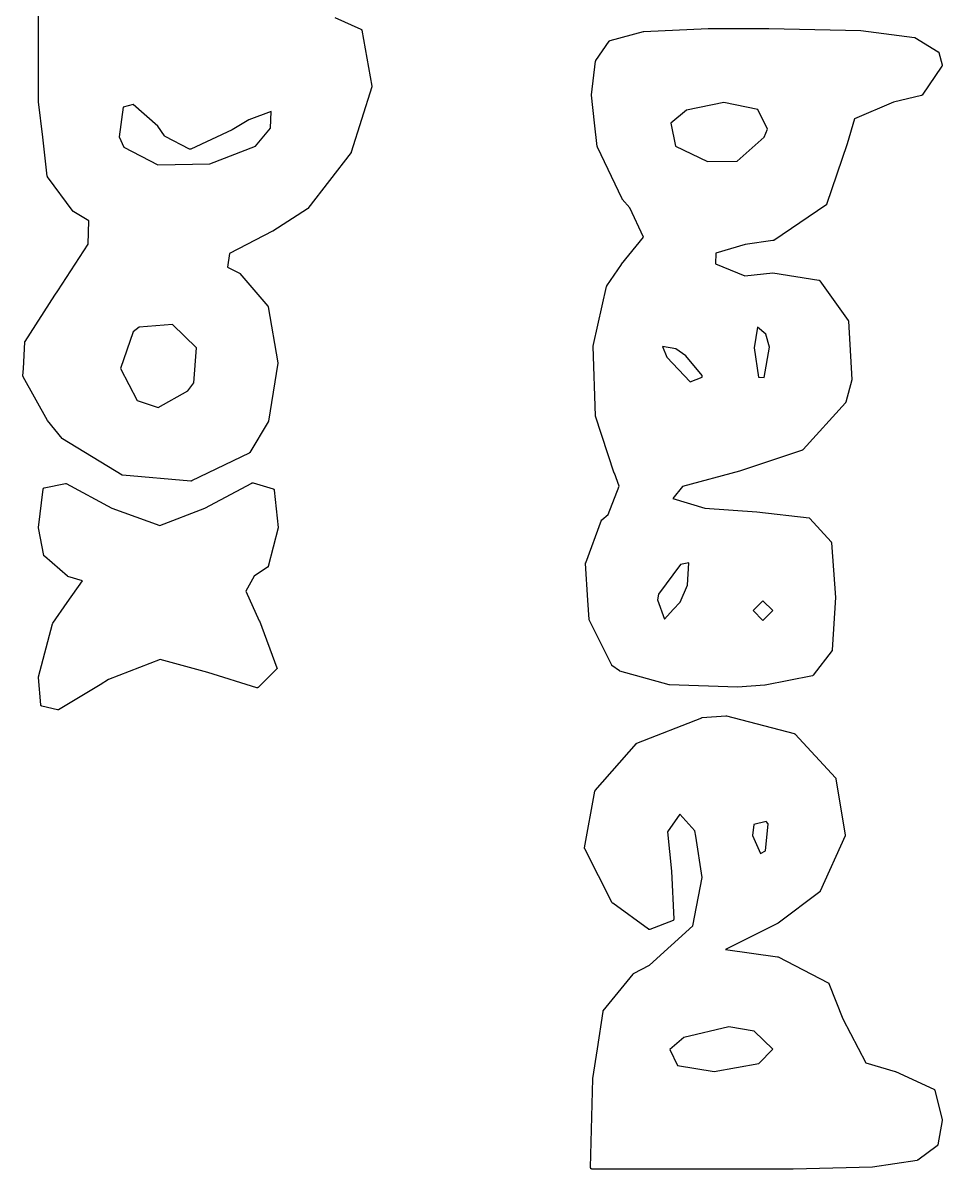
# Model space of a CAD drawing. Extents: x 61 to 195, y -144 to -65.
# Drawn here: x 179.906 to 183.189, y -94.964 to -90.871 of the extents above; entities that cross this region are included whole.
import ezdxf

# ---------------------------------------------------------------- set-up
doc = ezdxf.new("R2010")
doc.units = 0
doc.header["$MEASUREMENT"] = 0
doc.layers.add('BLACK', color=7, linetype='CONTINUOUS')

msp = doc.modelspace()

# ---------------------------------------------------------------- linework, layer by layer
at = {"layer": 'BLACK', "linetype": 'CONTINUOUS'}
for p, q in [((179.962, -91.152), (179.962, -90.8107)), ((181.02, -90.8514), (181.113, -90.8928)), ((181.113, -90.8928), (181.114, -90.8932)), ((181.114, -90.8932), (181.114, -90.8936)), ((181.114, -90.8936), (181.114, -90.8937)), ((181.114, -90.8937), (181.114, -90.8938)), ((181.114, -90.8938), (181.115, -90.8944)), ((181.115, -90.8944), (181.115, -90.8949)), ((181.115, -90.8949), (181.115, -90.8951)), ((181.115, -90.8951), (181.115, -90.8952)), ((181.115, -90.8952), (181.116, -90.8959)), ((181.116, -90.8959), (181.116, -90.8965)), ((181.116, -90.8965), (181.152, -91.0968)), ((182.003, -90.934), (182.123, -90.9012)), ((182.123, -90.9012), (182.124, -90.9011)), ((182.124, -90.901), (182.353, -90.8911)), ((182.124, -90.9011), (182.124, -90.901)), ((182.353, -90.8911), (182.57, -90.8904)), ((182.353, -90.8911), (182.353, -90.8911)), ((182.353, -90.8911), (182.353, -90.8911)), ((182.57, -90.8904), (182.57, -90.8904)), ((182.57, -90.8904), (182.899, -90.8974)), ((182.57, -90.8904), (182.57, -90.8904)), ((182.899, -90.8974), (182.899, -90.8975)), ((182.899, -90.8975), (182.899, -90.8974)), ((182.899, -90.8974), (183.09, -90.9228)), ((181.952, -91.0054), (182, -90.936)), ((182, -90.936), (182.001, -90.9351)), ((182.001, -90.9351), (182.002, -90.9347)), ((182.002, -90.9344), (182.003, -90.934)), ((182.002, -90.9347), (182.002, -90.9344)), ((182.002, -90.9347), (182.002, -90.9347)), ((182.002, -90.9347), (182.002, -90.9347)), ((183.09, -90.9228), (183.09, -90.9228)), ((183.09, -90.9228), (183.09, -90.9228)), ((183.09, -90.9228), (183.091, -90.9231)), ((183.091, -90.9231), (183.091, -90.9233)), ((183.091, -90.9233), (183.092, -90.9234)), ((183.092, -90.9234), (183.092, -90.9235)), ((183.092, -90.9235), (183.175, -90.9736)), ((183.175, -90.9736), (183.175, -90.9737)), ((183.175, -90.9737), (183.175, -90.9738)), ((183.175, -90.9738), (183.176, -90.9743)), ((183.176, -90.9743), (183.176, -90.9747)), ((183.176, -90.9747), (183.177, -90.9749)), ((183.177, -90.9749), (183.177, -90.975)), ((183.177, -90.975), (183.177, -90.9756)), ((183.177, -90.9756), (183.177, -90.9762)), ((183.177, -90.9762), (183.177, -90.9764)), ((183.177, -90.9764), (183.177, -90.9766)), ((183.177, -90.9766), (183.189, -91.0211)), ((181.937, -91.1277), (181.951, -91.0077)), ((181.951, -91.007), (181.952, -91.0065)), ((181.951, -91.0074), (181.951, -91.007)), ((181.951, -91.0077), (181.951, -91.0074)), ((181.952, -91.0058), (181.952, -91.0054)), ((181.952, -91.0061), (181.952, -91.0058)), ((181.952, -91.0065), (181.952, -91.0061)), ((183.188, -91.0252), (183.118, -91.1286)), ((183.189, -91.0245), (183.188, -91.0248)), ((183.188, -91.0248), (183.188, -91.0252)), ((183.189, -91.0211), (183.189, -91.0215)), ((183.189, -91.0215), (183.189, -91.0218)), ((183.189, -91.0218), (183.189, -91.0223)), ((183.189, -91.0223), (183.189, -91.0228)), ((183.189, -91.0228), (183.189, -91.0232)), ((183.189, -91.0232), (183.189, -91.0236)), ((183.189, -91.0236), (183.189, -91.024)), ((183.189, -91.024), (183.189, -91.0245)), ((181.152, -91.0992), (181.078, -91.3321)), ((181.152, -91.0968), (181.152, -91.0971)), ((181.152, -91.0971), (181.152, -91.0974)), ((181.152, -91.0974), (181.152, -91.098)), ((181.152, -91.098), (181.152, -91.0985)), ((181.152, -91.0985), (181.152, -91.0988)), ((181.152, -91.0988), (181.152, -91.0992)), ((179.962, -91.1523), (179.962, -91.152)), ((179.962, -91.1526), (179.962, -91.1523)), ((179.977, -91.2785), (179.962, -91.1526)), ((181.937, -91.1282), (181.937, -91.1277)), ((181.937, -91.1288), (181.937, -91.1282)), ((181.948, -91.2273), (181.937, -91.1288)), ((182.41, -91.1556), (182.276, -91.1826)), ((182.531, -91.1805), (182.41, -91.1556)), ((183.016, -91.1541), (182.876, -91.2135)), ((183.115, -91.1306), (183.016, -91.1541)), ((183.116, -91.1299), (183.115, -91.1302)), ((183.115, -91.1302), (183.115, -91.1306)), ((183.115, -91.1306), (183.115, -91.1306)), ((183.115, -91.1306), (183.115, -91.1306)), ((183.117, -91.1293), (183.116, -91.1298)), ((183.116, -91.1298), (183.116, -91.1299)), ((183.116, -91.1299), (183.116, -91.1299)), ((183.118, -91.1286), (183.117, -91.1287)), ((183.117, -91.1287), (183.117, -91.1287)), ((183.117, -91.1287), (183.117, -91.1293)), ((180.264, -91.1714), (180.25, -91.2772)), ((180.3, -91.1626), (180.264, -91.1714)), ((180.388, -91.2398), (180.3, -91.1626)), ((180.793, -91.1877), (180.713, -91.2172)), ((180.79, -91.2468), (180.793, -91.1877)), ((182.276, -91.1826), (182.22, -91.2287)), ((182.566, -91.25), (182.531, -91.1805)), ((180.412, -91.2746), (180.388, -91.2398)), ((180.713, -91.2172), (180.653, -91.253)), ((181.957, -91.3126), (181.948, -91.2273)), ((182.22, -91.2287), (182.237, -91.3111)), ((182.876, -91.2135), (182.85, -91.3031)), ((179.993, -91.4177), (179.977, -91.2785)), ((180.25, -91.2772), (180.266, -91.3143)), ((180.412, -91.2749), (180.412, -91.2746)), ((180.413, -91.2752), (180.412, -91.2749)), ((180.413, -91.2755), (180.413, -91.2752)), ((180.413, -91.2758), (180.413, -91.2755)), ((180.414, -91.276), (180.413, -91.2758)), ((180.414, -91.2762), (180.414, -91.276)), ((180.501, -91.3215), (180.414, -91.2762)), ((180.653, -91.2532), (180.506, -91.3215)), ((180.653, -91.253), (180.653, -91.2531)), ((180.653, -91.2531), (180.653, -91.2532)), ((180.737, -91.3113), (180.79, -91.2468)), ((182.457, -91.3648), (182.553, -91.2792)), ((182.553, -91.2792), (182.566, -91.25)), ((180.266, -91.3143), (180.388, -91.3782)), ((180.502, -91.3216), (180.501, -91.3215)), ((180.502, -91.3218), (180.502, -91.3216)), ((180.502, -91.3219), (180.502, -91.3218)), ((180.503, -91.322), (180.502, -91.3219)), ((180.504, -91.322), (180.503, -91.3219)), ((180.503, -91.3219), (180.503, -91.322)), ((180.505, -91.3219), (180.504, -91.3219)), ((180.504, -91.3219), (180.504, -91.322)), ((180.506, -91.3215), (180.505, -91.3217)), ((180.505, -91.3217), (180.505, -91.3219)), ((180.574, -91.3738), (180.737, -91.3113)), ((181.958, -91.3133), (181.957, -91.3126)), ((181.958, -91.3141), (181.958, -91.3133)), ((182.046, -91.4992), (181.958, -91.3141)), ((182.237, -91.3111), (182.351, -91.3664)), ((182.85, -91.3033), (182.776, -91.5192)), ((182.85, -91.3031), (182.85, -91.3032)), ((182.85, -91.3032), (182.85, -91.3033)), ((181.078, -91.3336), (180.924, -91.5339)), ((181.078, -91.3321), (181.078, -91.3321)), ((181.078, -91.3321), (181.078, -91.3336)), ((180.388, -91.3782), (180.574, -91.3738)), ((182.351, -91.3664), (182.457, -91.3648)), ((179.993, -91.4182), (179.993, -91.4177)), ((179.993, -91.4186), (179.993, -91.4182)), ((179.994, -91.419), (179.993, -91.4186)), ((179.994, -91.4194), (179.994, -91.419)), ((179.994, -91.4197), (179.994, -91.4194)), ((179.994, -91.4201), (179.994, -91.4197)), ((180.086, -91.5438), (179.994, -91.4201)), ((182.046, -91.4997), (182.046, -91.4992)), ((182.046, -91.5003), (182.046, -91.4997)), ((182.074, -91.5316), (182.046, -91.5003)), ((182.774, -91.5218), (182.588, -91.6477)), ((182.775, -91.5212), (182.774, -91.5218)), ((182.776, -91.5207), (182.775, -91.5208)), ((182.775, -91.5208), (182.775, -91.5212)), ((182.776, -91.5192), (182.776, -91.5199)), ((182.776, -91.5199), (182.776, -91.5206)), ((182.776, -91.5206), (182.776, -91.5207)), ((180.087, -91.5439), (180.086, -91.5438)), ((180.086, -91.5438), (180.086, -91.5438)), ((180.087, -91.5444), (180.087, -91.5439)), ((180.088, -91.545), (180.087, -91.5444)), ((180.088, -91.5451), (180.088, -91.545)), ((180.088, -91.545), (180.088, -91.545)), ((180.142, -91.5782), (180.088, -91.5451)), ((180.922, -91.5351), (180.799, -91.6144)), ((180.923, -91.5345), (180.922, -91.5351)), ((180.924, -91.5339), (180.923, -91.5345)), ((182.123, -91.6362), (182.074, -91.5316)), ((180.139, -91.6605), (180.142, -91.5782)), ((180.798, -91.6146), (180.644, -91.6938)), ((180.799, -91.6145), (180.798, -91.6146)), ((180.799, -91.6144), (180.799, -91.6145)), ((182.044, -91.7328), (182.123, -91.6362)), ((182.585, -91.6485), (182.486, -91.6622)), ((182.586, -91.6484), (182.585, -91.6485)), ((182.587, -91.6482), (182.586, -91.6484)), ((182.586, -91.6484), (182.586, -91.6484)), ((182.588, -91.6477), (182.587, -91.6478)), ((182.587, -91.6478), (182.587, -91.648)), ((182.587, -91.648), (182.587, -91.6482)), ((180.031, -91.8272), (180.139, -91.6605)), ((182.486, -91.6622), (182.381, -91.6935)), ((180.644, -91.6938), (180.637, -91.743)), ((182.044, -91.7329), (182.044, -91.7328)), ((182.044, -91.7331), (182.044, -91.7329)), ((182.381, -91.6935), (182.38, -91.7307)), ((182.38, -91.7307), (182.485, -91.7737)), ((180.637, -91.743), (180.68, -91.7648)), ((180.68, -91.7648), (180.68, -91.7649)), ((180.68, -91.7649), (180.68, -91.7649)), ((180.68, -91.7649), (180.681, -91.7654)), ((180.681, -91.7654), (180.681, -91.7658)), ((180.681, -91.7658), (180.681, -91.7659)), ((180.681, -91.7659), (180.681, -91.766)), ((180.681, -91.766), (180.781, -91.8826)), ((181.991, -91.8103), (182.044, -91.7331)), ((182.485, -91.7737), (182.584, -91.7634)), ((182.584, -91.7634), (182.584, -91.7635)), ((182.584, -91.7635), (182.585, -91.7635)), ((182.585, -91.7635), (182.749, -91.7896)), ((181.944, -92.0192), (181.99, -91.812)), ((181.99, -91.8118), (181.991, -91.8111)), ((181.99, -91.8119), (181.99, -91.8118)), ((181.99, -91.812), (181.99, -91.8119)), ((181.991, -91.8104), (181.991, -91.8103)), ((181.991, -91.8111), (181.991, -91.8104)), ((181.991, -91.8104), (181.991, -91.8104)), ((182.749, -91.7896), (182.749, -91.7897)), ((182.749, -91.7897), (182.749, -91.7897)), ((182.749, -91.7897), (182.75, -91.7899)), ((182.75, -91.7899), (182.75, -91.7902)), ((182.75, -91.7902), (182.751, -91.7903)), ((182.751, -91.7903), (182.751, -91.7904)), ((182.751, -91.7904), (182.751, -91.7908)), ((182.751, -91.7908), (182.752, -91.7912)), ((182.752, -91.7912), (182.752, -91.7914)), ((182.752, -91.7914), (182.752, -91.7916)), ((182.752, -91.7916), (182.854, -91.9336)), ((179.914, -92.0087), (180.02, -91.8431)), ((180.02, -91.8428), (180.031, -91.8272)), ((180.02, -91.843), (180.02, -91.8428)), ((180.02, -91.8431), (180.02, -91.843)), ((180.781, -91.8826), (180.781, -91.883)), ((180.781, -91.883), (180.781, -91.8833)), ((180.781, -91.8833), (180.781, -91.8837)), ((180.781, -91.8837), (180.782, -91.8841)), ((180.782, -91.8841), (180.782, -91.8845)), ((180.782, -91.8845), (180.782, -91.8849)), ((180.782, -91.8849), (180.817, -92.0845)), ((182.854, -91.9336), (182.854, -91.9341)), ((182.854, -91.9341), (182.855, -91.9346)), ((182.855, -91.9346), (182.855, -91.9349)), ((182.855, -91.9349), (182.855, -91.9352)), ((182.855, -91.9352), (182.855, -91.9357)), ((182.855, -91.9357), (182.855, -91.9362)), ((182.855, -91.9362), (182.867, -92.1441)), ((180.3, -91.9747), (180.254, -92.1048)), ((180.321, -91.9575), (180.3, -91.9747)), ((180.44, -91.9474), (180.321, -91.9575)), ((180.526, -92.0308), (180.44, -91.9474)), ((182.53, -91.9576), (182.518, -92.0313)), ((182.56, -91.9829), (182.53, -91.9576)), ((179.908, -92.1049), (179.913, -92.0112)), ((179.913, -92.0091), (179.914, -92.0087)), ((179.913, -92.0095), (179.913, -92.0091)), ((179.913, -92.0099), (179.913, -92.0095)), ((179.913, -92.0103), (179.913, -92.0099)), ((179.913, -92.0108), (179.913, -92.0103)), ((179.913, -92.0112), (179.913, -92.0108)), ((181.943, -92.0249), (181.944, -92.0192)), ((181.944, -92.0192), (181.944, -92.0192)), ((182.573, -92.0293), (182.56, -91.9829)), ((180.517, -92.1561), (180.526, -92.0308)), ((181.943, -92.0255), (181.943, -92.0249)), ((181.943, -92.0261), (181.943, -92.0255)), ((181.951, -92.2739), (181.943, -92.0261)), ((182.238, -92.035), (182.19, -92.0268)), ((182.19, -92.0268), (182.206, -92.0648)), ((182.238, -92.0354), (182.238, -92.035)), ((182.274, -92.0601), (182.238, -92.0354)), ((182.332, -92.1297), (182.274, -92.0601)), ((182.518, -92.0313), (182.533, -92.1363)), ((182.554, -92.1372), (182.573, -92.0293)), ((180.817, -92.0862), (180.783, -92.2937)), ((180.817, -92.0845), (180.817, -92.0854)), ((180.817, -92.0854), (180.817, -92.0862)), ((182.206, -92.0648), (182.289, -92.1526)), ((179.906, -92.1317), (179.908, -92.1049)), ((179.906, -92.1322), (179.906, -92.1317)), ((179.906, -92.1328), (179.906, -92.1322)), ((179.907, -92.1331), (179.906, -92.1328)), ((179.907, -92.1334), (179.907, -92.1331)), ((179.907, -92.1339), (179.907, -92.1334)), ((179.907, -92.1344), (179.907, -92.1339)), ((179.994, -92.2903), (179.907, -92.1344)), ((180.254, -92.1048), (180.314, -92.2191)), ((182.289, -92.1526), (182.332, -92.1363)), ((182.332, -92.1363), (182.332, -92.1297)), ((182.533, -92.1363), (182.554, -92.1372)), ((180.495, -92.1845), (180.517, -92.1561)), ((182.867, -92.1458), (182.845, -92.2255)), ((182.867, -92.1441), (182.867, -92.1449)), ((182.867, -92.1449), (182.867, -92.1458)), ((180.314, -92.2191), (180.389, -92.2445)), ((180.389, -92.2445), (180.495, -92.1845)), ((182.844, -92.2275), (182.693, -92.3948)), ((182.845, -92.2255), (182.844, -92.2258)), ((182.844, -92.2258), (182.844, -92.226)), ((182.844, -92.226), (182.844, -92.2265)), ((182.844, -92.2265), (182.844, -92.2271)), ((182.844, -92.2271), (182.844, -92.2273)), ((182.844, -92.2273), (182.844, -92.2275)), ((179.994, -92.2907), (179.994, -92.2903)), ((179.994, -92.291), (179.994, -92.2907)), ((180.046, -92.3549), (179.994, -92.291)), ((180.782, -92.2955), (180.716, -92.405)), ((180.783, -92.2946), (180.782, -92.2953)), ((180.782, -92.2953), (180.782, -92.2954)), ((180.782, -92.2954), (180.782, -92.2955)), ((180.783, -92.2937), (180.783, -92.2938)), ((180.783, -92.2938), (180.783, -92.2938)), ((180.783, -92.2938), (180.783, -92.2946)), ((181.951, -92.2746), (181.951, -92.2739)), ((181.951, -92.2753), (181.951, -92.2746)), ((182.018, -92.4785), (181.951, -92.2753)), ((180.046, -92.3555), (180.046, -92.3549)), ((180.047, -92.3561), (180.046, -92.3555)), ((180.26, -92.4858), (180.047, -92.3561)), ((180.714, -92.4069), (180.508, -92.5065)), ((180.715, -92.4063), (180.714, -92.4066)), ((180.714, -92.4066), (180.714, -92.4069)), ((180.716, -92.4054), (180.715, -92.4059)), ((180.715, -92.4059), (180.715, -92.4061)), ((180.715, -92.4061), (180.715, -92.4063)), ((180.716, -92.405), (180.716, -92.4054)), ((182.691, -92.3962), (182.466, -92.4719)), ((182.692, -92.3956), (182.691, -92.3959)), ((182.691, -92.3959), (182.691, -92.396)), ((182.691, -92.396), (182.691, -92.3962)), ((182.693, -92.3948), (182.692, -92.395)), ((182.692, -92.395), (182.692, -92.3954)), ((182.692, -92.3954), (182.692, -92.3956)), ((180.26, -92.4859), (180.26, -92.4858)), ((180.261, -92.486), (180.26, -92.4859)), ((180.261, -92.4862), (180.261, -92.486)), ((180.262, -92.4864), (180.261, -92.4862)), ((180.262, -92.4865), (180.262, -92.4864)), ((180.262, -92.4864), (180.262, -92.4864)), ((180.506, -92.507), (180.262, -92.4865)), ((180.507, -92.507), (180.506, -92.507)), ((180.506, -92.507), (180.506, -92.507)), ((180.508, -92.5069), (180.507, -92.5069)), ((180.507, -92.5069), (180.507, -92.507)), ((180.508, -92.5065), (180.508, -92.5067)), ((180.508, -92.5067), (180.508, -92.5069)), ((182.019, -92.4787), (182.018, -92.4785)), ((182.019, -92.4788), (182.019, -92.4787)), ((182.036, -92.5249), (182.019, -92.4788)), ((182.466, -92.472), (182.262, -92.5264)), ((182.466, -92.4719), (182.466, -92.4719)), ((182.466, -92.4719), (182.466, -92.472)), ((179.962, -92.6727), (179.978, -92.5356)), ((179.978, -92.5346), (179.979, -92.5343)), ((179.978, -92.5351), (179.978, -92.5346)), ((179.978, -92.5356), (179.978, -92.5351)), ((179.979, -92.5331), (179.98, -92.5328)), ((179.979, -92.5335), (179.979, -92.5331)), ((179.979, -92.5339), (179.979, -92.5335)), ((179.979, -92.5343), (179.979, -92.5339)), ((179.98, -92.5323), (179.981, -92.5319)), ((179.98, -92.5325), (179.98, -92.5323)), ((179.98, -92.5328), (179.98, -92.5325)), ((179.981, -92.5316), (179.982, -92.5315)), ((179.981, -92.5318), (179.981, -92.5316)), ((179.981, -92.5319), (179.981, -92.5318)), ((179.982, -92.5313), (180.058, -92.5153)), ((179.982, -92.5315), (179.982, -92.5313)), ((180.058, -92.5153), (180.058, -92.5153)), ((180.058, -92.5153), (180.058, -92.5153)), ((180.058, -92.5153), (180.059, -92.5153)), ((180.059, -92.5153), (180.06, -92.5153)), ((180.06, -92.5153), (180.06, -92.5153)), ((180.06, -92.5153), (180.06, -92.5153)), ((180.06, -92.5153), (180.06, -92.5156)), ((180.06, -92.5156), (180.061, -92.5158)), ((180.061, -92.5158), (180.061, -92.5158)), ((180.061, -92.5158), (180.061, -92.5158)), ((180.061, -92.5158), (180.224, -92.6045)), ((180.556, -92.6045), (180.724, -92.5141)), ((180.724, -92.5139), (180.725, -92.5137)), ((180.724, -92.514), (180.724, -92.5139)), ((180.724, -92.5141), (180.724, -92.514)), ((180.725, -92.5137), (180.726, -92.5135)), ((180.726, -92.5135), (180.726, -92.5135)), ((180.726, -92.5135), (180.726, -92.5135)), ((180.726, -92.5135), (180.727, -92.5135)), ((180.727, -92.5135), (180.727, -92.5136)), ((180.727, -92.5136), (180.728, -92.5136)), ((180.728, -92.5136), (180.728, -92.5137)), ((180.728, -92.5137), (180.8, -92.5349)), ((180.8, -92.5349), (180.8, -92.5351)), ((180.8, -92.5351), (180.801, -92.5351)), ((180.801, -92.5351), (180.801, -92.5355)), ((180.801, -92.5355), (180.801, -92.5357)), ((180.801, -92.5357), (180.802, -92.5359)), ((180.802, -92.5359), (180.802, -92.5361)), ((180.802, -92.5361), (180.802, -92.5366)), ((180.802, -92.5366), (180.803, -92.537)), ((180.803, -92.537), (180.803, -92.5373)), ((180.803, -92.5373), (180.803, -92.5375)), ((180.803, -92.5375), (180.803, -92.538)), ((180.803, -92.538), (180.803, -92.5386)), ((180.803, -92.5386), (180.803, -92.5389)), ((180.803, -92.5389), (180.803, -92.5392)), ((180.803, -92.5392), (180.818, -92.6728)), ((181.996, -92.6271), (182.036, -92.5249)), ((182.262, -92.5264), (182.227, -92.5695)), ((182.227, -92.5695), (182.342, -92.6041)), ((180.224, -92.6045), (180.395, -92.6663)), ((180.395, -92.6663), (180.556, -92.6045)), ((181.974, -92.6451), (181.996, -92.6271)), ((182.342, -92.6041), (182.527, -92.6175)), ((182.527, -92.6175), (182.527, -92.6176)), ((182.527, -92.6176), (182.527, -92.6176)), ((182.527, -92.6176), (182.714, -92.6388)), ((179.962, -92.6735), (179.962, -92.6727)), ((179.962, -92.6743), (179.962, -92.6735)), ((179.981, -92.7729), (179.962, -92.6743)), ((180.818, -92.6728), (180.818, -92.6728)), ((180.818, -92.6728), (180.818, -92.6729)), ((180.818, -92.6729), (180.818, -92.6737)), ((180.818, -92.6737), (180.818, -92.6745)), ((180.818, -92.6745), (180.818, -92.6746)), ((181.916, -92.7992), (181.973, -92.6471)), ((181.973, -92.646), (181.974, -92.6457)), ((181.973, -92.6464), (181.973, -92.646)), ((181.973, -92.6468), (181.973, -92.6464)), ((181.973, -92.6471), (181.973, -92.6468)), ((181.974, -92.6454), (181.974, -92.6451)), ((181.974, -92.6457), (181.974, -92.6454)), ((182.714, -92.6388), (182.714, -92.6389)), ((182.714, -92.6389), (182.714, -92.6389)), ((182.714, -92.6389), (182.715, -92.6391)), ((182.715, -92.6391), (182.715, -92.6393)), ((182.715, -92.6393), (182.715, -92.6394)), ((182.715, -92.6394), (182.715, -92.6394)), ((182.715, -92.6394), (182.716, -92.6399)), ((182.716, -92.6399), (182.717, -92.6404)), ((182.717, -92.6404), (182.717, -92.6404)), ((182.717, -92.6404), (182.717, -92.6405)), ((182.717, -92.6405), (182.793, -92.7242)), ((180.818, -92.6746), (180.782, -92.8122)), ((180.818, -92.6746), (180.818, -92.6746)), ((182.793, -92.7242), (182.793, -92.7249)), ((182.793, -92.7249), (182.793, -92.7255)), ((182.793, -92.7255), (182.793, -92.7256)), ((182.793, -92.7256), (182.793, -92.7257)), ((182.793, -92.7257), (182.794, -92.7264)), ((182.794, -92.7264), (182.794, -92.7272)), ((182.794, -92.7272), (182.808, -92.9227)), ((179.981, -92.7736), (179.981, -92.7729)), ((179.981, -92.7744), (179.981, -92.7736)), ((179.982, -92.7745), (179.981, -92.7744)), ((179.981, -92.7744), (179.981, -92.7744)), ((179.982, -92.7751), (179.982, -92.7745)), ((179.983, -92.7757), (179.982, -92.7751)), ((180.065, -92.8465), (179.983, -92.7757)), ((180.78, -92.8151), (180.732, -92.8462)), ((180.781, -92.8144), (180.78, -92.815)), ((180.78, -92.815), (180.78, -92.815)), ((180.78, -92.815), (180.78, -92.8151)), ((180.782, -92.8139), (180.781, -92.8144)), ((180.782, -92.8122), (180.782, -92.8123)), ((180.782, -92.8123), (180.782, -92.8124)), ((180.782, -92.8124), (180.782, -92.8131)), ((180.782, -92.8131), (180.782, -92.8137)), ((180.782, -92.8137), (180.782, -92.8138)), ((180.782, -92.8138), (180.782, -92.8139)), ((181.915, -92.7995), (181.916, -92.7994)), ((181.915, -92.8002), (181.915, -92.7995)), ((181.915, -92.8009), (181.915, -92.8002)), ((181.915, -92.8011), (181.915, -92.8009)), ((181.915, -92.8013), (181.915, -92.8011)), ((181.924, -92.9326), (181.915, -92.8013)), ((181.916, -92.7994), (181.916, -92.7992)), ((182.255, -92.8055), (182.176, -92.9113)), ((182.285, -92.7994), (182.255, -92.8055)), ((182.28, -92.8794), (182.285, -92.7994)), ((180.064, -92.9414), (180.119, -92.8632)), ((180.065, -92.8467), (180.065, -92.8465)), ((180.065, -92.8465), (180.065, -92.8465)), ((180.066, -92.847), (180.065, -92.8467)), ((180.067, -92.8473), (180.066, -92.847)), ((180.067, -92.8474), (180.067, -92.8473)), ((180.067, -92.8475), (180.067, -92.8474)), ((180.119, -92.8632), (180.067, -92.8475)), ((180.732, -92.8462), (180.702, -92.9004)), ((180.702, -92.9004), (180.75, -93.0061)), ((182.176, -92.9113), (182.173, -92.9318)), ((182.253, -92.9394), (182.28, -92.8794)), ((180.013, -93.015), (180.064, -92.9414)), ((180.064, -92.9414), (180.064, -92.9414)), ((180.064, -92.9414), (180.064, -92.9414)), ((181.928, -93.001), (181.924, -92.9326)), ((182.173, -92.9318), (182.197, -92.9998)), ((182.228, -92.9663), (182.253, -92.9394)), ((182.549, -92.9344), (182.514, -92.9697)), ((182.584, -92.9697), (182.549, -92.9344)), ((182.808, -92.9234), (182.797, -93.1099)), ((182.808, -92.9227), (182.808, -92.923)), ((182.808, -92.923), (182.808, -92.9234)), ((181.928, -93.0011), (181.928, -93.001)), ((181.928, -93.0012), (181.928, -93.0011)), ((181.928, -93.002), (181.928, -93.0012)), ((181.928, -93.0027), (181.928, -93.002)), ((182.197, -92.9998), (182.228, -92.9663)), ((182.514, -92.9697), (182.549, -93.0049)), ((182.549, -93.0049), (182.584, -92.9697)), ((179.962, -93.2067), (180.012, -93.0165)), ((180.012, -93.0165), (180.013, -93.015)), ((180.013, -93.015), (180.013, -93.015)), ((180.75, -93.0061), (180.751, -93.0062)), ((180.751, -93.0062), (180.751, -93.0064)), ((180.751, -93.0064), (180.813, -93.1739)), ((181.928, -93.0028), (181.928, -93.0027)), ((181.928, -93.0029), (181.928, -93.0028)), ((182.009, -93.1643), (181.928, -93.0029)), ((182.796, -93.1127), (182.729, -93.2006)), ((182.797, -93.1099), (182.796, -93.1105)), ((182.796, -93.1105), (182.796, -93.1111)), ((182.796, -93.1111), (182.796, -93.1114)), ((182.796, -93.1114), (182.796, -93.1116)), ((182.796, -93.1116), (182.796, -93.1121)), ((182.796, -93.1121), (182.796, -93.1127)), ((180.396, -93.144), (180.212, -93.2157)), ((180.566, -93.1905), (180.396, -93.144)), ((182.009, -93.1646), (182.009, -93.1643)), ((182.009, -93.1649), (182.009, -93.1646)), ((182.01, -93.1653), (182.009, -93.1649)), ((182.01, -93.1657), (182.01, -93.1653)), ((182.01, -93.1659), (182.01, -93.1657)), ((179.962, -93.2076), (179.962, -93.2067)), ((180.741, -93.2452), (180.566, -93.1905)), ((180.812, -93.1792), (180.746, -93.244)), ((180.813, -93.1783), (180.812, -93.1788)), ((180.812, -93.1788), (180.812, -93.179)), ((180.812, -93.179), (180.812, -93.1792)), ((180.813, -93.1739), (180.813, -93.1741)), ((180.813, -93.1741), (180.813, -93.1744)), ((180.813, -93.1744), (180.813, -93.175)), ((180.813, -93.175), (180.814, -93.1756)), ((180.814, -93.1761), (180.813, -93.1767)), ((180.813, -93.1767), (180.813, -93.1773)), ((180.813, -93.1773), (180.813, -93.1775)), ((180.813, -93.1775), (180.813, -93.1778)), ((180.813, -93.1778), (180.813, -93.1783)), ((180.814, -93.1756), (180.814, -93.1758)), ((180.814, -93.1758), (180.814, -93.1761)), ((182.01, -93.1661), (182.01, -93.1659)), ((182.037, -93.1853), (182.01, -93.1661)), ((182.038, -93.1857), (182.037, -93.1853)), ((182.037, -93.1853), (182.037, -93.1853)), ((182.037, -93.1853), (182.037, -93.1853)), ((182.038, -93.1861), (182.038, -93.1857)), ((182.214, -93.2349), (182.038, -93.1861)), ((182.038, -93.1861), (182.038, -93.1861)), ((182.038, -93.1861), (182.038, -93.1861)), ((182.726, -93.2025), (182.557, -93.2358)), ((182.727, -93.2021), (182.726, -93.2025)), ((182.726, -93.2025), (182.726, -93.2025)), ((182.726, -93.2025), (182.726, -93.2025)), ((182.728, -93.2019), (182.727, -93.2021)), ((182.729, -93.2012), (182.728, -93.2018)), ((182.728, -93.2018), (182.728, -93.2018)), ((182.728, -93.2018), (182.728, -93.2019)), ((182.729, -93.2006), (182.729, -93.2006)), ((182.729, -93.2006), (182.729, -93.2007)), ((182.729, -93.2007), (182.729, -93.2012)), ((179.962, -93.2084), (179.962, -93.2076)), ((179.97, -93.3066), (179.962, -93.2084)), ((180.182, -93.2352), (180.033, -93.3238)), ((180.212, -93.2157), (180.182, -93.2351)), ((180.182, -93.2351), (180.182, -93.2351)), ((180.182, -93.2351), (180.182, -93.2352)), ((180.742, -93.2453), (180.741, -93.2452)), ((180.741, -93.2452), (180.741, -93.2452)), ((180.741, -93.2452), (180.741, -93.2452)), ((180.743, -93.2454), (180.742, -93.2453)), ((180.744, -93.2452), (180.743, -93.2454)), ((180.743, -93.2454), (180.743, -93.2454)), ((180.743, -93.2454), (180.743, -93.2454)), ((180.745, -93.245), (180.744, -93.2452)), ((180.746, -93.2441), (180.745, -93.2445)), ((180.745, -93.2445), (180.745, -93.245)), ((180.745, -93.245), (180.745, -93.245)), ((180.745, -93.245), (180.745, -93.245)), ((180.746, -93.244), (180.746, -93.244)), ((180.746, -93.244), (180.746, -93.2441)), ((182.215, -93.235), (182.214, -93.2349)), ((182.215, -93.2351), (182.215, -93.235)), ((182.458, -93.2432), (182.215, -93.2351)), ((182.556, -93.2359), (182.458, -93.2432)), ((182.458, -93.2432), (182.458, -93.2432)), ((182.458, -93.2432), (182.458, -93.2432)), ((182.557, -93.2358), (182.556, -93.2359)), ((182.557, -93.2358), (182.557, -93.2358)), ((179.97, -93.3071), (179.97, -93.3066)), ((179.97, -93.3076), (179.97, -93.3071)), ((179.97, -93.3079), (179.97, -93.3076)), ((179.97, -93.3083), (179.97, -93.3079)), ((179.97, -93.3087), (179.97, -93.3083)), ((179.971, -93.3092), (179.97, -93.3087)), ((179.971, -93.3094), (179.971, -93.3092)), ((179.971, -93.3097), (179.971, -93.3094)), ((179.972, -93.31), (179.971, -93.3097)), ((179.972, -93.3104), (179.972, -93.31)), ((179.972, -93.3105), (179.972, -93.3104)), ((179.973, -93.3107), (179.972, -93.3105)), ((179.973, -93.3109), (179.973, -93.3107)), ((179.974, -93.3111), (179.973, -93.3109)), ((180.029, -93.3244), (179.974, -93.3111)), ((180.03, -93.3245), (180.029, -93.3244)), ((180.029, -93.3244), (180.029, -93.3244)), ((180.031, -93.3245), (180.03, -93.3245)), ((180.03, -93.3245), (180.03, -93.3245)), ((180.032, -93.3242), (180.031, -93.3244)), ((180.031, -93.3244), (180.031, -93.3244)), ((180.031, -93.3244), (180.031, -93.3245)), ((180.033, -93.324), (180.032, -93.3242)), ((180.033, -93.3238), (180.033, -93.3239)), ((180.033, -93.3239), (180.033, -93.324)), ((182.099, -93.4436), (182.331, -93.3522)), ((182.331, -93.3521), (182.332, -93.3519)), ((182.331, -93.3522), (182.331, -93.3521)), ((182.332, -93.3519), (182.417, -93.3457)), ((182.417, -93.3457), (182.418, -93.3458)), ((182.418, -93.3458), (182.419, -93.3458)), ((182.419, -93.3458), (182.661, -93.4091)), ((182.661, -93.4091), (182.662, -93.4093)), ((182.662, -93.4093), (182.662, -93.4095)), ((182.662, -93.4095), (182.663, -93.4097)), ((182.663, -93.4097), (182.663, -93.4098)), ((182.663, -93.4098), (182.663, -93.4102)), ((182.663, -93.4102), (182.664, -93.4105)), ((182.664, -93.4105), (182.808, -93.5675)), ((181.95, -93.6127), (182.098, -93.4449)), ((182.098, -93.4442), (182.099, -93.4438)), ((182.098, -93.4445), (182.098, -93.4442)), ((182.098, -93.4447), (182.098, -93.4445)), ((182.098, -93.4449), (182.098, -93.4447)), ((182.099, -93.4437), (182.099, -93.4436)), ((182.099, -93.4438), (182.099, -93.4437)), ((182.808, -93.5675), (182.808, -93.568)), ((182.808, -93.568), (182.809, -93.5684)), ((182.809, -93.5684), (182.809, -93.5687)), ((182.809, -93.5687), (182.809, -93.569)), ((182.809, -93.569), (182.809, -93.5695)), ((182.809, -93.5695), (182.809, -93.5701)), ((182.809, -93.5701), (182.843, -93.7717)), ((181.912, -93.8168), (181.949, -93.6151)), ((181.949, -93.6146), (181.95, -93.6141)), ((181.949, -93.6151), (181.949, -93.6146)), ((181.95, -93.6131), (181.95, -93.6127)), ((181.95, -93.6134), (181.95, -93.6131)), ((181.95, -93.6138), (181.95, -93.6134)), ((181.95, -93.6141), (181.95, -93.6138)), ((182.252, -93.6973), (182.208, -93.7603)), ((182.306, -93.7561), (182.252, -93.6973)), ((182.517, -93.7333), (182.512, -93.7733)), ((182.561, -93.7231), (182.517, -93.7333)), ((182.558, -93.8273), (182.568, -93.7315)), ((182.568, -93.7315), (182.561, -93.7231)), ((182.208, -93.7603), (182.223, -93.9005)), ((182.309, -93.7748), (182.306, -93.7561)), ((182.332, -93.9232), (182.309, -93.7748)), ((182.512, -93.7733), (182.54, -93.8368)), ((182.843, -93.7746), (182.753, -93.9718)), ((182.843, -93.7717), (182.843, -93.7723)), ((182.843, -93.7723), (182.843, -93.7729)), ((182.843, -93.7729), (182.843, -93.7732)), ((182.843, -93.7732), (182.843, -93.7735)), ((182.843, -93.7735), (182.843, -93.774)), ((182.843, -93.774), (182.843, -93.7746)), ((181.912, -93.8176), (181.912, -93.8168)), ((181.912, -93.8183), (181.912, -93.8176)), ((181.912, -93.8184), (181.912, -93.8183)), ((181.912, -93.8185), (181.912, -93.8184)), ((181.912, -93.8192), (181.912, -93.8185)), ((181.913, -93.82), (181.912, -93.8192)), ((182.011, -94.0133), (181.913, -93.82)), ((182.54, -93.8368), (182.558, -93.8273)), ((182.223, -93.9005), (182.223, -93.9006)), ((182.223, -93.9006), (182.223, -93.9008)), ((182.223, -93.9008), (182.231, -94.0718)), ((182.299, -94.0951), (182.332, -93.9232)), ((182.752, -93.9737), (182.604, -94.0859)), ((182.753, -93.9728), (182.752, -93.9733)), ((182.752, -93.9733), (182.752, -93.9735)), ((182.752, -93.9735), (182.752, -93.9737)), ((182.753, -93.9718), (182.753, -93.9721)), ((182.753, -93.9721), (182.753, -93.9725)), ((182.753, -93.9725), (182.753, -93.9728)), ((182.011, -94.0136), (182.011, -94.0133)), ((182.011, -94.0139), (182.011, -94.0136)), ((182.012, -94.0143), (182.011, -94.0139)), ((182.012, -94.0147), (182.012, -94.0143)), ((182.012, -94.0149), (182.012, -94.0147)), ((182.013, -94.0151), (182.012, -94.0149)), ((182.141, -94.1075), (182.013, -94.0151)), ((182.144, -94.2366), (182.299, -94.0951)), ((182.228, -94.0767), (182.145, -94.1081)), ((182.229, -94.0762), (182.228, -94.0764)), ((182.228, -94.0764), (182.228, -94.0767)), ((182.23, -94.075), (182.229, -94.0754)), ((182.229, -94.0754), (182.229, -94.0758)), ((182.229, -94.0758), (182.229, -94.076)), ((182.229, -94.076), (182.229, -94.0762)), ((182.231, -94.0735), (182.23, -94.0739)), ((182.23, -94.0739), (182.23, -94.0744)), ((182.23, -94.0744), (182.23, -94.0747)), ((182.23, -94.0747), (182.23, -94.075)), ((182.231, -94.0718), (182.231, -94.0723)), ((182.231, -94.0723), (182.231, -94.0728)), ((182.231, -94.0728), (182.231, -94.0731)), ((182.231, -94.0731), (182.231, -94.0735)), ((182.603, -94.0864), (182.415, -94.1798)), ((182.604, -94.0859), (182.603, -94.0861)), ((182.603, -94.0861), (182.603, -94.0864)), ((182.141, -94.1078), (182.141, -94.1075)), ((182.142, -94.1082), (182.141, -94.1078)), ((182.143, -94.1083), (182.142, -94.1082)), ((182.142, -94.1082), (182.142, -94.1082)), ((182.142, -94.1082), (182.142, -94.1082)), ((182.144, -94.1084), (182.143, -94.1083)), ((182.145, -94.1082), (182.144, -94.1084)), ((182.144, -94.1084), (182.144, -94.1084)), ((182.144, -94.1084), (182.144, -94.1084)), ((182.145, -94.1081), (182.145, -94.1082)), ((182.415, -94.1798), (182.601, -94.2061)), ((182.601, -94.2061), (182.602, -94.2064)), ((182.602, -94.2064), (182.603, -94.2066)), ((182.603, -94.2066), (182.782, -94.2987)), ((181.979, -94.3994), (182.086, -94.2677)), ((182.086, -94.2671), (182.087, -94.2666)), ((182.086, -94.2675), (182.086, -94.2671)), ((182.086, -94.2676), (182.086, -94.2675)), ((182.086, -94.2677), (182.086, -94.2676)), ((182.087, -94.2664), (182.144, -94.2366)), ((182.087, -94.2665), (182.087, -94.2664)), ((182.087, -94.2666), (182.087, -94.2665)), ((182.782, -94.2987), (182.782, -94.2987)), ((182.782, -94.2987), (182.782, -94.2987)), ((182.782, -94.2987), (182.783, -94.2992)), ((182.783, -94.2992), (182.783, -94.2997)), ((182.783, -94.2997), (182.783, -94.2998)), ((182.783, -94.2998), (182.783, -94.2998)), ((182.783, -94.2998), (182.784, -94.3005)), ((182.784, -94.3005), (182.784, -94.3012)), ((182.784, -94.3012), (182.784, -94.3012)), ((182.784, -94.3012), (182.784, -94.3013)), ((182.784, -94.3013), (182.835, -94.4281)), ((181.958, -94.5353), (181.978, -94.4018)), ((181.978, -94.4001), (181.979, -94.3998)), ((181.978, -94.4005), (181.978, -94.4001)), ((181.978, -94.4009), (181.978, -94.4005)), ((181.978, -94.4013), (181.978, -94.4009)), ((181.978, -94.4018), (181.978, -94.4013)), ((181.979, -94.3998), (181.979, -94.3994)), ((182.835, -94.4281), (182.917, -94.5852)), ((182.427, -94.4564), (182.267, -94.4948)), ((182.518, -94.4712), (182.427, -94.4564)), ((182.584, -94.5361), (182.518, -94.4712)), ((182.267, -94.4948), (182.217, -94.5373)), ((181.942, -94.6411), (181.958, -94.5353)), ((182.217, -94.5373), (182.244, -94.5943)), ((182.534, -94.5876), (182.584, -94.5361)), ((182.244, -94.5943), (182.375, -94.6156)), ((182.375, -94.6156), (182.534, -94.5876)), ((182.917, -94.5852), (183.022, -94.6159)), ((183.022, -94.6159), (183.022, -94.616)), ((183.022, -94.616), (183.023, -94.6161)), ((183.023, -94.6161), (183.16, -94.6788)), ((181.933, -94.9592), (181.942, -94.6417)), ((181.942, -94.6414), (181.942, -94.6411)), ((181.942, -94.6417), (181.942, -94.6414)), ((183.16, -94.6788), (183.16, -94.6791)), ((183.16, -94.6791), (183.161, -94.6793)), ((183.161, -94.6793), (183.161, -94.6796)), ((183.161, -94.6796), (183.161, -94.6798)), ((183.161, -94.6798), (183.162, -94.6802)), ((183.162, -94.6802), (183.162, -94.6806)), ((183.162, -94.6806), (183.162, -94.6809)), ((183.162, -94.6809), (183.162, -94.6812)), ((183.162, -94.6812), (183.162, -94.6817)), ((183.162, -94.6817), (183.163, -94.6822)), ((183.163, -94.6822), (183.189, -94.7888)), ((183.189, -94.7909), (183.174, -94.8781)), ((183.189, -94.7888), (183.189, -94.789)), ((183.189, -94.789), (183.189, -94.7891)), ((183.189, -94.7891), (183.189, -94.7898)), ((183.189, -94.7898), (183.189, -94.7905)), ((183.189, -94.7905), (183.189, -94.7907)), ((183.189, -94.7907), (183.189, -94.7909)), ((183.172, -94.8813), (183.102, -94.9321)), ((183.173, -94.88), (183.172, -94.8805)), ((183.172, -94.8805), (183.172, -94.8811)), ((183.172, -94.8811), (183.172, -94.8812)), ((183.172, -94.8812), (183.172, -94.8813)), ((183.174, -94.8784), (183.173, -94.8791)), ((183.173, -94.8791), (183.173, -94.8797)), ((183.173, -94.8797), (183.173, -94.8799)), ((183.173, -94.8799), (183.173, -94.88)), ((183.174, -94.8781), (183.174, -94.8783)), ((183.174, -94.8783), (183.174, -94.8784)), ((181.933, -94.9597), (181.933, -94.9592)), ((181.933, -94.9602), (181.933, -94.9597)), ((181.934, -94.9605), (181.933, -94.9602)), ((181.934, -94.9609), (181.934, -94.9605)), ((181.934, -94.9614), (181.934, -94.9609)), ((181.934, -94.9618), (181.934, -94.9614)), ((181.934, -94.9621), (181.934, -94.9618)), ((181.934, -94.9624), (181.934, -94.9621)), ((181.935, -94.9628), (181.934, -94.9624)), ((181.935, -94.9632), (181.935, -94.9628)), ((181.935, -94.9633), (181.935, -94.9632)), ((181.936, -94.9636), (181.935, -94.9633)), ((181.936, -94.9638), (181.936, -94.9636)), ((181.937, -94.964), (181.936, -94.9638)), ((181.937, -94.9641), (181.937, -94.964)), ((181.937, -94.9642), (181.937, -94.9641)), ((181.938, -94.9642), (181.937, -94.9642)), ((181.938, -94.9643), (181.938, -94.9642)), ((182.561, -94.9643), (181.938, -94.9643)), ((182.656, -94.9641), (182.561, -94.9643)), ((182.561, -94.9643), (182.561, -94.9643)), ((182.561, -94.9643), (182.561, -94.9643)), ((182.657, -94.9641), (182.656, -94.9641)), ((182.94, -94.9572), (182.657, -94.9641)), ((182.657, -94.9641), (182.657, -94.9641)), ((182.941, -94.9571), (182.94, -94.9572)), ((183.1, -94.9331), (182.941, -94.9571)), ((182.941, -94.9571), (182.941, -94.9571)), ((183.101, -94.9329), (183.1, -94.9329)), ((183.1, -94.9329), (183.1, -94.9331)), ((183.102, -94.9325), (183.101, -94.9327)), ((183.101, -94.9327), (183.101, -94.9329)), ((183.102, -94.9321), (183.102, -94.9323)), ((183.102, -94.9323), (183.102, -94.9325))]:
    msp.add_line(p, q, dxfattribs=at)

doc.saveas('drawing.dxf')
